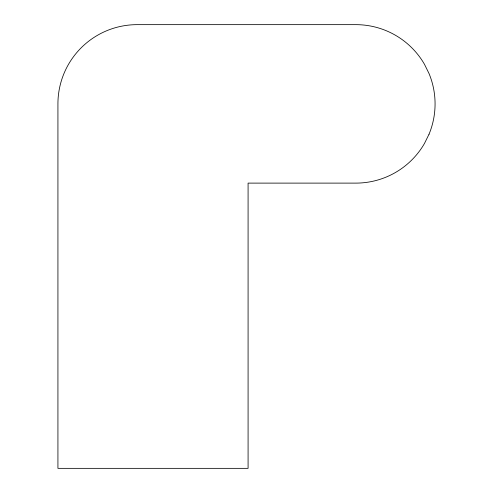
<?xml version="1.0" encoding="UTF-8"?>
<svg xmlns="http://www.w3.org/2000/svg" width="493" height="493" viewBox="0 0 493 493"><rect width="100%" height="100%" fill="white"/><g stroke="black" fill="none" stroke-linecap="round" stroke-linejoin="round"><path stroke-width="0.74" d="M429.039 134.201L424.455 143.5A79.231 79.231 0 0 1 355.841 183.113L248.084 183.113L248.084 468.35L57.927 468.35L57.927 103.881A79.231 79.231 0 0 1 137.159 24.65L355.841 24.65A79.231 79.231 0 0 1 424.455 64.269L429.039 73.562A79.231 79.231 0 0 1 429.039 134.201"/></g></svg>
